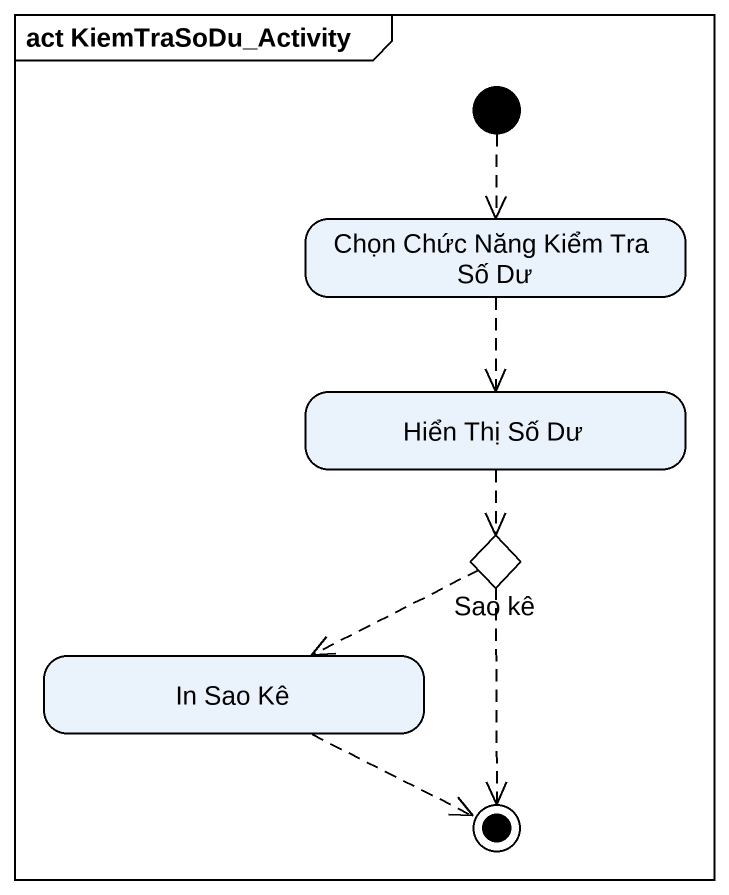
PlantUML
@startuml
mainframe act KiemTraSoDu_Activity
hide empty description
state "Chọn Chức Năng Kiểm Tra Số Dư" as Chọn_Chức_Năng_Kiểm_Tra_Số
state "Hiển Thị Số Dư" as Hiển_Thị_Số_Dư
state "Sao kê" as Sao_kê <<choice>>
state "In Sao Kê" as In_Sao_Kê
[*] -[dashed]-> Chọn_Chức_Năng_Kiểm_Tra_Số
Chọn_Chức_Năng_Kiểm_Tra_Số -[dashed]-> Hiển_Thị_Số_Dư
Hiển_Thị_Số_Dư -[dashed]-> Sao_kê
Sao_kê -left[dashed]-> In_Sao_Kê
Sao_kê -[dashed]-> [*]
In_Sao_Kê -right[dashed]-> [*]
@enduml
